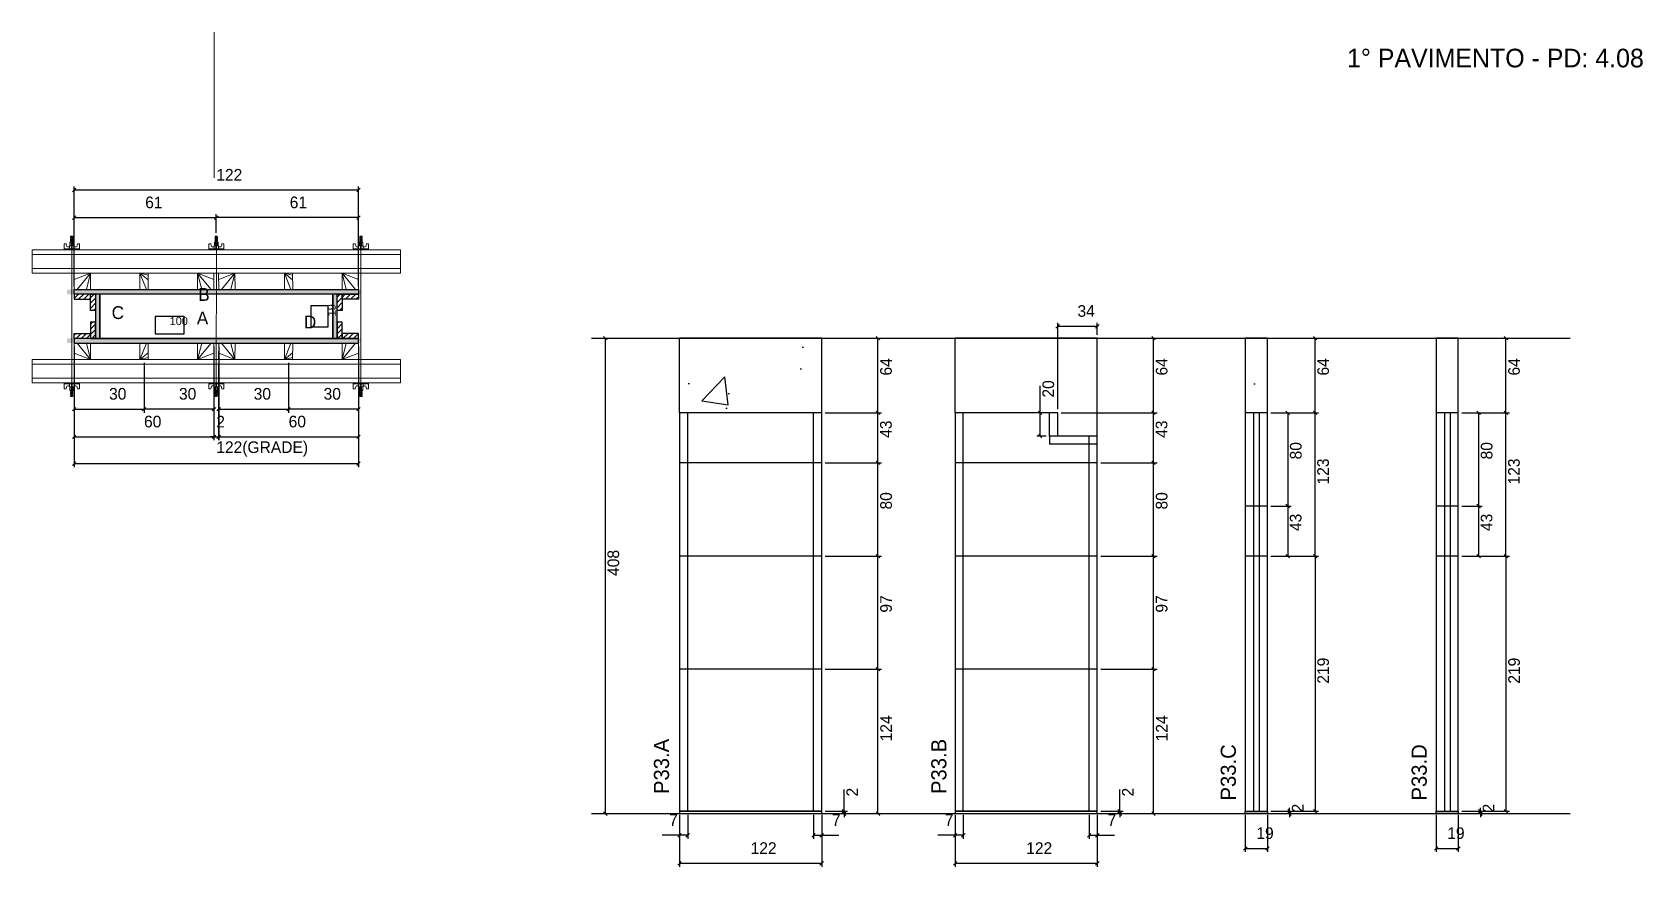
# Model space of a CAD drawing. Header units: metres. Extents: x 7834 to 9216, y 5169 to 5885.
import ezdxf

# ---------------------------------------------------------------- set-up
doc = ezdxf.new("R2010")
doc.units = ezdxf.units.M
for name, color, linetype in [('00 - FELIPE', 7, 'Continuous'), ('CHAPA', 7, 'Continuous'), ('COTA', 7, 'Continuous'), ('Hachura', 7, 'Continuous'), ('Madeira', 7, 'Continuous'), ('NOMENCLATURA', 7, 'Continuous'), ('Nível', 7, 'Continuous'), ('Painéis', 7, 'Continuous'), ('Perfil Metálico', 7, 'Continuous'), ('SARR_2.2x7', 7, 'Continuous'), ('SARRAFO', 7, 'Continuous'), ('Texto Seção', 7, 'Continuous'), ('TEXTO_GERAL', 7, 'Continuous')]:
    doc.layers.add(name, color=color, linetype=linetype)

msp = doc.modelspace()

# ---------------------------------------------------------------- hatches: boundary and pattern name
at = {"layer": 'COTA'}
h = msp.add_hatch(dxfattribs=at)
h.set_pattern_fill('AR-CONC')
h.paths.add_polyline_path([(8389.6, 5558.4), (8511.6, 5558.4), (8511.6, 5622.4), (8389.6, 5622.4), (8389.6, 5558.4)])
h = msp.add_hatch(dxfattribs=at)
h.set_pattern_fill('AR-CONC')
h.paths.add_polyline_path([(8894.1, 5558.4), (8894.1, 5622.4), (8875.1, 5622.4), (8875.1, 5558.4), (8894.1, 5558.4)])
h = msp.add_hatch(dxfattribs=at)
h.set_pattern_fill('AR-CONC')
h.paths.add_polyline_path([(9057.9, 5558.4), (9057.9, 5622.4), (9038.9, 5622.4), (9038.9, 5558.4), (9057.9, 5558.4)])
at = {"layer": 'Hachura'}
h = msp.add_hatch(color=7, dxfattribs=at)
h.dxf.hatch_style = 1
h.paths.add_polyline_path([(7864.1, 5660.2), (7864.1, 5664.2), (8116.1, 5664.2), (8116.1, 5660.2), (7864.1, 5660.2), (7864.1, 5660.2)])
h = msp.add_hatch(dxfattribs=at)
h.set_pattern_fill('ANSI31')
h.paths.add_polyline_path([(7884.1, 5660.2), (7884.1, 5655.8), (7870.1, 5655.8), (7870.1, 5660.2), (7884.1, 5660.2)])
h = msp.add_hatch(dxfattribs=at)
h.set_pattern_fill('ANSI31')
h.paths.add_polyline_path([(7888.5, 5660.2), (7884.1, 5660.2), (7884.1, 5646.2), (7888.5, 5646.2), (7888.5, 5660.2)])
h = msp.add_hatch(color=7, dxfattribs=at)
h.dxf.hatch_style = 1
h.paths.add_polyline_path([(7892.1, 5660.2), (7888.5, 5660.2), (7888.5, 5622.2), (7892.1, 5622.2), (7892.1, 5660.2)])
h = msp.add_hatch(color=7, dxfattribs=at)
h.dxf.hatch_style = 1
h.paths.add_polyline_path([(7892.1, 5660.2), (7888.5, 5660.2), (7888.5, 5622.2), (7892.1, 5622.2), (7892.1, 5660.2)])
h = msp.add_hatch(color=7, dxfattribs=at)
h.dxf.hatch_style = 1
h.paths.add_polyline_path([(8095.7, 5660.2), (8092.1, 5660.2), (8092.1, 5622.2), (8095.7, 5622.2), (8095.7, 5660.2)])
h = msp.add_hatch(color=7, dxfattribs=at)
h.dxf.hatch_style = 1
h.paths.add_polyline_path([(8095.7, 5660.2), (8092.1, 5660.2), (8092.1, 5622.2), (8095.7, 5622.2), (8095.7, 5660.2)])
h = msp.add_hatch(dxfattribs=at)
h.set_pattern_fill('ANSI31')
h.paths.add_polyline_path([(8100.1, 5660.2), (8095.7, 5660.2), (8095.7, 5646.2), (8100.1, 5646.2), (8100.1, 5660.2)])
h = msp.add_hatch(dxfattribs=at)
h.set_pattern_fill('ANSI31')
h.paths.add_polyline_path([(8100.1, 5660.2), (8100.1, 5655.8), (8114.1, 5655.8), (8114.1, 5660.2), (8100.1, 5660.2)])
h = msp.add_hatch(dxfattribs=at)
h.set_pattern_fill('ANSI31')
h.paths.add_polyline_path([(7884.1, 5622.2), (7884.1, 5626.6), (7870.1, 5626.6), (7870.1, 5622.2), (7884.1, 5622.2)])
h = msp.add_hatch(dxfattribs=at)
h.set_pattern_fill('ANSI31')
h.paths.add_polyline_path([(7888.5, 5622.2), (7884.1, 5622.2), (7884.1, 5636.2), (7888.5, 5636.2), (7888.5, 5622.2)])
h = msp.add_hatch(dxfattribs=at)
h.set_pattern_fill('ANSI31')
h.paths.add_polyline_path([(8100.1, 5622.2), (8095.7, 5622.2), (8095.7, 5636.2), (8100.1, 5636.2), (8100.1, 5622.2)])
h = msp.add_hatch(dxfattribs=at)
h.set_pattern_fill('ANSI31')
h.paths.add_polyline_path([(8100.1, 5622.2), (8100.1, 5626.6), (8114.1, 5626.6), (8114.1, 5622.2), (8100.1, 5622.2)])
h = msp.add_hatch(color=7, dxfattribs=at)
h.dxf.hatch_style = 1
h.paths.add_polyline_path([(7864.1, 5622.2), (7864.1, 5618.2), (8116.1, 5618.2), (8116.1, 5622.2), (7864.1, 5622.2), (7864.1, 5622.2)])

# ---------------------------------------------------------------- linework, layer by layer
at = {"layer": '00 - FELIPE', "color": 4, "lineweight": 25}
for p, q in [((8699.1, 5558.4), (8699.1, 5581.6)), ((8704.1, 5558.4), (8696.1, 5558.4)), ((8699.1, 5538.4), (8699.1, 5558.4)), ((8704.1, 5538.4), (8696.1, 5538.4))]:
    msp.add_line(p, q, dxfattribs=at)
at = {"layer": '00 - FELIPE', "color": 0, "lineweight": 25}
for p, q in [((8700.6, 5556.9), (8697.6, 5559.9)), ((8697.6, 5539.9), (8700.6, 5536.9))]:
    msp.add_line(p, q, dxfattribs=at)
at = {"layer": 'CHAPA', "color": 1, "lineweight": 25}
for points in [[(7870.1, 5660.2), (7870.1, 5664.2), (8114.1, 5664.2), (8114.1, 5660.2)], [(7870.1, 5660.2), (7870.1, 5664.2), (8114.1, 5664.2), (8114.1, 5660.2)], [(7892.1, 5660.2), (7888.5, 5660.2), (7888.5, 5622.2), (7892.1, 5622.2)], [(7892.1, 5660.2), (7888.5, 5660.2), (7888.5, 5622.2), (7892.1, 5622.2)], [(8095.7, 5660.2), (8092.1, 5660.2), (8092.1, 5622.2), (8095.7, 5622.2)], [(8095.7, 5660.2), (8092.1, 5660.2), (8092.1, 5622.2), (8095.7, 5622.2)], [(7870.1, 5622.2), (7870.1, 5618.2), (8114.1, 5618.2), (8114.1, 5622.2)], [(7870.1, 5622.2), (7870.1, 5618.2), (8114.1, 5618.2), (8114.1, 5622.2)]]:
    msp.add_lwpolyline(points, close=True, dxfattribs=at)
at = {"layer": 'COTA', "color": 0, "lineweight": 25}
for p, q in [((7871.6, 5751.1), (7868.6, 5748.1)), ((8112.6, 5748.1), (8115.6, 5751.1)), ((7871.6, 5727.4), (7868.6, 5724.4)), ((7993.6, 5727.4), (7990.6, 5724.4)), ((7990.6, 5724.4), (7993.6, 5727.4)), ((8112.6, 5724.4), (8115.6, 5727.4)), ((8715.6, 5634.1), (8712.6, 5631.1)), ((8746.6, 5631.1), (8749.6, 5634.1)), ((8327.5, 5620.9), (8324.5, 5623.9)), ((8561.4, 5620.9), (8558.4, 5623.9)), ((8797.9, 5620.9), (8794.9, 5623.9)), ((8936.5, 5620.9), (8933.5, 5623.9)), ((9100.3, 5620.9), (9097.3, 5623.9)), ((7871.6, 5563), (7868.6, 5560)), ((7928.6, 5560), (7931.6, 5563)), ((7931.6, 5563), (7928.6, 5560)), ((7988.6, 5560), (7991.6, 5563)), ((7995.7, 5563), (7992.7, 5560)), ((8052.6, 5560), (8055.6, 5563)), ((8055.6, 5563), (8052.6, 5560)), ((8112.7, 5560), (8115.7, 5563)), ((8561.4, 5556.9), (8558.4, 5559.9)), ((8558.4, 5559.9), (8561.4, 5556.9)), ((8797.9, 5556.9), (8794.9, 5559.9)), ((8794.9, 5559.9), (8797.9, 5556.9)), ((8913, 5556.9), (8910, 5559.9)), ((8936.5, 5556.9), (8933.5, 5559.9)), ((8933.5, 5559.9), (8936.5, 5556.9)), ((9076.8, 5556.9), (9073.8, 5559.9)), ((9100.3, 5556.9), (9097.3, 5559.9)), ((9097.3, 5559.9), (9100.3, 5556.9)), ((7871.6, 5539.3), (7868.6, 5536.3)), ((7988.6, 5536.3), (7991.6, 5539.3)), ((7988.6, 5536.3), (7991.6, 5539.3)), ((7995.6, 5539.3), (7992.6, 5536.3)), ((7995.7, 5539.3), (7992.7, 5536.3)), ((8112.7, 5536.3), (8115.7, 5539.3)), ((7871.6, 5516.2), (7868.6, 5513.2)), ((8112.6, 5513.2), (8115.6, 5516.2)), ((8561.4, 5513.9), (8558.4, 5516.9)), ((8558.4, 5516.9), (8561.4, 5513.9)), ((8797.9, 5513.9), (8794.9, 5516.9)), ((8794.9, 5516.9), (8797.9, 5513.9)), ((8910, 5479.9), (8913, 5476.9)), ((8913, 5476.9), (8910, 5479.9)), ((9073.8, 5479.9), (9076.8, 5476.9)), ((9076.8, 5476.9), (9073.8, 5479.9)), ((8558.4, 5436.9), (8561.4, 5433.9)), ((8561.4, 5433.9), (8558.4, 5436.9)), ((8794.9, 5436.9), (8797.9, 5433.9)), ((8797.9, 5433.9), (8794.9, 5436.9)), ((8910, 5436.9), (8913, 5433.9)), ((8936.5, 5433.9), (8933.5, 5436.9)), ((8933.5, 5436.9), (8936.5, 5433.9)), ((9073.8, 5436.9), (9076.8, 5433.9)), ((9100.3, 5433.9), (9097.3, 5436.9)), ((9097.3, 5436.9), (9100.3, 5433.9)), ((8561.4, 5336.9), (8558.4, 5339.9)), ((8558.4, 5339.9), (8561.4, 5336.9)), ((8797.9, 5336.9), (8794.9, 5339.9)), ((8794.9, 5339.9), (8797.9, 5336.9)), ((8324.5, 5215.9), (8327.5, 5212.9)), ((8529.3, 5217.9), (8532.3, 5214.9)), ((8532.3, 5212.9), (8529.3, 5215.9)), ((8558.4, 5215.9), (8561.4, 5212.9)), ((8765.8, 5217.9), (8768.8, 5214.9)), ((8768.8, 5212.9), (8765.8, 5215.9)), ((8794.9, 5215.9), (8797.9, 5212.9)), ((8911.6, 5217.9), (8914.6, 5214.9)), ((8914.6, 5212.9), (8911.6, 5215.9)), ((8933.5, 5217.9), (8936.5, 5214.9)), ((9075.3, 5217.9), (9078.3, 5214.9)), ((9078.3, 5212.9), (9075.3, 5215.9)), ((9097.3, 5217.9), (9100.3, 5214.9)), ((8391.1, 5197.3), (8388.1, 5194.3)), ((8395.1, 5194.3), (8398.1, 5197.3)), ((8506.1, 5197.3), (8503.1, 5194.3)), ((8510.1, 5194.3), (8513.1, 5197.3)), ((8627.6, 5197.3), (8624.6, 5194.3)), ((8631.6, 5194.3), (8634.6, 5197.3)), ((8742.6, 5197.3), (8739.6, 5194.3)), ((8746.6, 5194.3), (8749.6, 5197.3)), ((8876.6, 5186), (8873.6, 5183)), ((8892.6, 5183), (8895.6, 5186)), ((9040.4, 5186), (9037.4, 5183)), ((9056.4, 5183), (9059.4, 5186)), ((8391.1, 5173.2), (8388.1, 5170.2)), ((8510.1, 5170.2), (8513.1, 5173.2)), ((8627.6, 5173.2), (8624.6, 5170.2)), ((8746.6, 5170.2), (8749.6, 5173.2))]:
    msp.add_line(p, q, dxfattribs=at)
at = {"layer": 'COTA', "color": 241, "lineweight": 25}
for p, q in [((7870.1, 5667.2), (7870.1, 5752.6)), ((8114.1, 5749.6), (7870.1, 5749.6)), ((8114.1, 5667.2), (8114.1, 5752.6)), ((7870.1, 5701.2), (7870.1, 5728.9)), ((7870.1, 5725.9), (7992.1, 5725.9)), ((7992.1, 5713), (7992.1, 5728.9)), ((7992.1, 5713), (7992.1, 5728.9)), ((8114.1, 5725.9), (7992.1, 5725.9)), ((8114.1, 5701.2), (8114.1, 5728.9)), ((7870.1, 5615.2), (7870.1, 5534.8)), ((7990.1, 5615.2), (7990.1, 5534.8)), ((7994.2, 5615.2), (7994.2, 5534.8)), ((8114.2, 5615.2), (8114.2, 5534.8)), ((8511.6, 5622.4), (8389.6, 5622.4)), ((8389.6, 5558.4), (8389.6, 5622.4)), ((8511.6, 5558.4), (8511.6, 5622.4)), ((8748.1, 5622.4), (8626.1, 5622.4)), ((8626.1, 5558.4), (8626.1, 5622.4)), ((8748.1, 5538.4), (8748.1, 5622.4)), ((7870.1, 5601.2), (7870.1, 5511.7)), ((7930.1, 5601.2), (7930.1, 5558.5)), ((7930.1, 5601.2), (7930.1, 5558.5)), ((7990.1, 5601.2), (7990.1, 5534.8)), ((7994.1, 5601.2), (7994.1, 5534.8)), ((8054.1, 5601.2), (8054.1, 5558.5)), ((8054.1, 5601.2), (8054.1, 5558.5)), ((8114.1, 5601.2), (8114.1, 5511.7)), ((7870.1, 5581.2), (7870.1, 5558.5)), ((7990.1, 5572.2), (7990.1, 5558.5)), ((7994.2, 5581.2), (7994.2, 5558.5)), ((8114.2, 5572.2), (8114.2, 5558.5)), ((7870.1, 5561.5), (7930.1, 5561.5)), ((7990.1, 5561.5), (7930.1, 5561.5)), ((7994.2, 5561.5), (8054.1, 5561.5)), ((8114.2, 5561.5), (8054.1, 5561.5)), ((7870.1, 5537.8), (7990.1, 5537.8)), ((7990.1, 5537.8), (7987.1, 5537.8)), ((7990.1, 5537.8), (7994.1, 5537.8)), ((7994.1, 5537.8), (7997.1, 5537.8)), ((7994.2, 5537.8), (8114.2, 5537.8)), ((8114.1, 5514.7), (7870.1, 5514.7))]:
    msp.add_line(p, q, dxfattribs=at)
at = {"layer": 'COTA', "color": 180, "lineweight": 25}
for p, q in [((7964.6, 5641.2), (7939.6, 5641.2)), ((7939.6, 5641.2), (7939.6, 5626.2)), ((7964.6, 5626.2), (7964.6, 5641.2)), ((8088.1, 5650.2), (8073.1, 5650.2)), ((8073.1, 5650.2), (8073.1, 5632.2)), ((8088.1, 5632.2), (8088.1, 5650.2)), ((7939.6, 5626.2), (7964.6, 5626.2)), ((8073.1, 5632.2), (8088.1, 5632.2))]:
    msp.add_line(p, q, dxfattribs=at)
at = {"layer": 'COTA', "color": 4, "lineweight": 25}
for p, q in [((8714.1, 5561.4), (8714.1, 5635.6)), ((8748.1, 5632.6), (8714.1, 5632.6)), ((8748.1, 5625.4), (8748.1, 5635.6)), ((8317.1, 5622.4), (8329, 5622.4)), ((8326, 5214.4), (8326, 5622.4)), ((8514.6, 5622.4), (8562.9, 5622.4)), ((8559.9, 5558.4), (8559.9, 5622.4)), ((8751.1, 5622.4), (8799.4, 5622.4)), ((8796.4, 5558.4), (8796.4, 5622.4)), ((8897.1, 5622.4), (8938, 5622.4)), ((8935, 5558.4), (8935, 5622.4)), ((9060.9, 5622.4), (9101.8, 5622.4)), ((9098.8, 5558.4), (9098.8, 5622.4)), ((8514.6, 5558.4), (8562.9, 5558.4)), ((8514.6, 5558.4), (8562.9, 5558.4)), ((8559.9, 5515.4), (8559.9, 5558.4)), ((8717.1, 5558.4), (8799.4, 5558.4)), ((8717.1, 5558.4), (8799.4, 5558.4)), ((8796.4, 5515.4), (8796.4, 5558.4)), ((8897.1, 5558.4), (8914.5, 5558.4)), ((8897.1, 5558.4), (8938, 5558.4)), ((8897.1, 5558.4), (8938, 5558.4)), ((8911.5, 5558.4), (8911.5, 5478.4)), ((8935, 5435.4), (8935, 5558.4)), ((9060.9, 5558.4), (9078.3, 5558.4)), ((9060.9, 5558.4), (9101.8, 5558.4)), ((9060.9, 5558.4), (9101.8, 5558.4)), ((9075.3, 5558.4), (9075.3, 5478.4)), ((9098.8, 5435.4), (9098.8, 5558.4)), ((8514.6, 5515.4), (8562.9, 5515.4)), ((8514.6, 5515.4), (8562.9, 5515.4)), ((8559.9, 5435.4), (8559.9, 5515.4)), ((8751.1, 5515.4), (8799.4, 5515.4)), ((8751.1, 5515.4), (8799.4, 5515.4)), ((8796.4, 5435.4), (8796.4, 5515.4)), ((8897.1, 5478.4), (8914.5, 5478.4)), ((8897.1, 5478.4), (8914.5, 5478.4)), ((8911.5, 5478.4), (8911.5, 5435.4)), ((9060.9, 5478.4), (9078.3, 5478.4)), ((9060.9, 5478.4), (9078.3, 5478.4)), ((9075.3, 5478.4), (9075.3, 5435.4)), ((8514.6, 5435.4), (8562.9, 5435.4)), ((8552.4, 5435.4), (8562.9, 5435.4)), ((8559.9, 5338.4), (8559.9, 5435.4)), ((8751.1, 5435.4), (8799.4, 5435.4)), ((8788.9, 5435.4), (8799.4, 5435.4)), ((8796.4, 5338.4), (8796.4, 5435.4)), ((8897.1, 5435.4), (8914.5, 5435.4)), ((8897.1, 5435.4), (8938, 5435.4)), ((8897.1, 5435.4), (8938, 5435.4)), ((8935, 5435.4), (8935, 5216.4)), ((9060.9, 5435.4), (9078.3, 5435.4)), ((9060.9, 5435.4), (9101.8, 5435.4)), ((9060.9, 5435.4), (9101.8, 5435.4)), ((9098.8, 5435.4), (9098.8, 5216.4)), ((8514.6, 5338.4), (8562.9, 5338.4)), ((8514.6, 5338.4), (8562.9, 5338.4)), ((8559.9, 5214.4), (8559.9, 5338.4)), ((8751.1, 5338.4), (8799.4, 5338.4)), ((8751.1, 5338.4), (8799.4, 5338.4)), ((8796.4, 5214.4), (8796.4, 5338.4)), ((8530.8, 5216.4), (8530.8, 5235.2)), ((8767.3, 5216.4), (8767.3, 5235.2)), ((8317.1, 5214.4), (8329, 5214.4)), ((8389.6, 5213.4), (8389.6, 5168.7)), ((8389.6, 5211.4), (8389.6, 5192.8)), ((8396.6, 5213.4), (8396.6, 5192.8)), ((8504.6, 5213.4), (8504.6, 5192.8)), ((8511.6, 5213.4), (8511.6, 5168.7)), ((8511.6, 5211.4), (8511.6, 5192.8)), ((8514.6, 5216.4), (8533.8, 5216.4)), ((8514.6, 5214.4), (8533.8, 5214.4)), ((8514.6, 5214.4), (8562.9, 5214.4)), ((8530.8, 5214.4), (8530.8, 5216.4)), ((8530.8, 5214.4), (8530.8, 5211.4)), ((8626.1, 5213.4), (8626.1, 5168.7)), ((8626.1, 5211.4), (8626.1, 5192.8)), ((8633.1, 5213.4), (8633.1, 5192.8)), ((8741.1, 5213.4), (8741.1, 5192.8)), ((8748.1, 5213.4), (8748.1, 5168.7)), ((8748.1, 5211.4), (8748.1, 5192.8)), ((8751.1, 5216.4), (8770.3, 5216.4)), ((8751.1, 5214.4), (8770.3, 5214.4)), ((8751.1, 5214.4), (8799.4, 5214.4)), ((8767.3, 5214.4), (8767.3, 5216.4)), ((8767.3, 5214.4), (8767.3, 5211.4)), ((8875.1, 5213.4), (8875.1, 5181.5)), ((8894.1, 5213.4), (8894.1, 5181.5)), ((8897.1, 5216.4), (8916.1, 5216.4)), ((8897.1, 5216.4), (8938, 5216.4)), ((8897.1, 5214.4), (8916.1, 5214.4)), ((8913.1, 5216.4), (8913.1, 5219.4)), ((8913.1, 5214.4), (8913.1, 5216.4)), ((8913.1, 5214.4), (8913.1, 5211.4)), ((9038.9, 5213.4), (9038.9, 5181.5)), ((9057.9, 5213.4), (9057.9, 5181.5)), ((9060.9, 5216.4), (9079.8, 5216.4)), ((9060.9, 5216.4), (9101.8, 5216.4)), ((9060.9, 5214.4), (9079.8, 5214.4)), ((9076.8, 5216.4), (9076.8, 5219.4)), ((9076.8, 5214.4), (9076.8, 5216.4)), ((9076.8, 5214.4), (9076.8, 5211.4)), ((8389.6, 5195.8), (8374.8, 5195.8)), ((8396.6, 5195.8), (8389.6, 5195.8)), ((8504.6, 5195.8), (8511.6, 5195.8)), ((8511.6, 5195.8), (8526.3, 5195.8)), ((8626.1, 5195.8), (8611.4, 5195.8)), ((8633.1, 5195.8), (8626.1, 5195.8)), ((8741.1, 5195.8), (8748.1, 5195.8)), ((8748.1, 5195.8), (8762.8, 5195.8)), ((8875.1, 5184.5), (8894.1, 5184.5)), ((9038.9, 5184.5), (9057.9, 5184.5)), ((8511.6, 5171.7), (8389.6, 5171.7)), ((8748.1, 5171.7), (8626.1, 5171.7))]:
    msp.add_line(p, q, dxfattribs=at)
at = {"layer": 'COTA', "color": 241, "lineweight": 25}
for points in [[(8894.1, 5558.4), (8894.1, 5622.4), (8875.1, 5622.4), (8875.1, 5558.4)], [(9057.9, 5558.4), (9057.9, 5622.4), (9038.9, 5622.4), (9038.9, 5558.4)]]:
    msp.add_lwpolyline(points, dxfattribs=at)
at = {"layer": 'Hachura', "color": 0, "lineweight": 9}
for p, q in [((7867, 5709.3), (7869.2, 5708.2)), ((7869.2, 5707.9), (7867, 5709)), ((7867, 5708.1), (7869.2, 5707)), ((7869.2, 5706.8), (7867, 5707.9)), ((7867.1, 5709.7), (7867.4, 5710)), ((7867.1, 5709.3), (7867.1, 5709.7)), ((7869, 5709.7), (7867.1, 5709.7)), ((7867.1, 5709.3), (7869.1, 5708.4)), ((7867.1, 5709.3), (7869.1, 5708.4)), ((7867.1, 5708.2), (7867.1, 5708.8)), ((7869.1, 5707.9), (7867.1, 5708.8)), ((7867.1, 5708.2), (7869.1, 5707.2)), ((7867.4, 5710), (7868.7, 5710)), ((7869.1, 5709), (7867.8, 5709.7)), ((7869.2, 5709.1), (7868, 5709.7)), ((7868.5, 5709.7), (7869.2, 5709.3)), ((7869, 5709.7), (7868.7, 5710)), ((7868.8, 5709.7), (7869.1, 5709.5)), ((7869.1, 5709), (7869.1, 5708.4)), ((7869.1, 5707.2), (7869.1, 5707.9)), ((7991, 5709.2), (7993.2, 5708.2)), ((7993.2, 5707.9), (7991, 5709)), ((7991, 5708.1), (7993.2, 5707)), ((7993.2, 5706.8), (7991, 5707.8)), ((7991.1, 5709.6), (7991.4, 5710)), ((7991.1, 5709.3), (7991.1, 5709.6)), ((7993.1, 5709.6), (7991.1, 5709.6)), ((7991.1, 5709.3), (7993.1, 5708.4)), ((7991.1, 5709.3), (7993.1, 5708.4)), ((7991.1, 5708.2), (7991.1, 5708.8)), ((7993.1, 5707.8), (7991.1, 5708.8)), ((7991.1, 5708.2), (7993.1, 5707.2)), ((7991.4, 5710), (7992.7, 5710)), ((7993.1, 5709), (7991.8, 5709.6)), ((7993.2, 5709.1), (7992, 5709.6)), ((7992.5, 5709.6), (7993.2, 5709.3)), ((7993.1, 5709.6), (7992.7, 5710)), ((7992.8, 5709.6), (7993.1, 5709.5)), ((7993.1, 5709), (7993.1, 5708.4)), ((7993.1, 5707.2), (7993.1, 5707.8)), ((8115.8, 5709.7), (8115.1, 5709.3)), ((8115.1, 5709.1), (8116.3, 5709.7)), ((8117.3, 5709.3), (8115.1, 5708.2)), ((8115.1, 5707.9), (8117.3, 5709)), ((8117.3, 5708.1), (8115.1, 5707)), ((8115.1, 5706.8), (8117.3, 5707.9)), ((8115.5, 5709.7), (8115.2, 5709.5)), ((8115.2, 5709), (8116.5, 5709.7)), ((8117.2, 5709.3), (8115.2, 5708.4)), ((8117.2, 5709.3), (8115.2, 5708.4)), ((8115.2, 5709), (8115.2, 5708.4)), ((8115.2, 5707.9), (8117.2, 5708.8)), ((8117.2, 5708.2), (8115.2, 5707.2)), ((8115.2, 5707.2), (8115.2, 5707.9)), ((8115.3, 5709.7), (8115.6, 5710)), ((8115.3, 5709.7), (8117.2, 5709.7)), ((8116.9, 5710), (8115.6, 5710)), ((8117.2, 5709.7), (8116.9, 5710)), ((8117.2, 5709.3), (8117.2, 5709.7)), ((8117.2, 5708.2), (8117.2, 5708.8)), ((7861.7, 5698.2), (7861.7, 5703.3)), ((7861.7, 5703.3), (7863.4, 5703.3)), ((7861.7, 5699.1), (7874.6, 5699.1)), ((7861.7, 5699.1), (7866.9, 5699.1)), ((7874.6, 5698.2), (7861.7, 5698.2)), ((7861.8, 5699.1), (7861.8, 5698.2)), ((7862.1, 5699.1), (7862.1, 5698.2)), ((7862.4, 5699.1), (7862.4, 5698.2)), ((7862.9, 5699.1), (7862.9, 5698.2)), ((7863.4, 5703.3), (7864, 5701.1)), ((7863.7, 5699.1), (7863.7, 5698.2)), ((7864.3, 5700.9), (7866.2, 5700.9)), ((7865.1, 5699.1), (7865.1, 5698.2)), ((7873.6, 5698.2), (7865.8, 5698.2)), ((7866.2, 5701.7), (7870.1, 5701.7)), ((7866.2, 5699.1), (7866.2, 5701.7)), ((7868.1, 5699.1), (7866.2, 5699.1)), ((7869.8, 5704.9), (7866.5, 5704.9)), ((7866.5, 5704.9), (7866.5, 5701.7)), ((7869.8, 5704.8), (7866.5, 5704.8)), ((7866.9, 5699.1), (7867.5, 5699.1)), ((7867, 5706.9), (7869.2, 5705.9)), ((7869.2, 5705.6), (7867, 5706.7)), ((7868.3, 5704.9), (7867, 5705.5)), ((7867.1, 5707), (7867.1, 5707.7)), ((7869.1, 5706.7), (7867.1, 5707.7)), ((7867.1, 5707.5), (7867.1, 5707.7)), ((7867.1, 5707), (7869.1, 5706.1)), ((7867.1, 5705.9), (7867.1, 5706.5)), ((7869.1, 5705.5), (7867.1, 5706.5)), ((7867.1, 5705.9), (7869.1, 5704.9)), ((7868, 5704.9), (7867.1, 5705.3)), ((7867.1, 5704.9), (7867.1, 5705.3)), ((7867.2, 5698.8), (7867.2, 5699)), ((7867.2, 5698.3), (7867.2, 5698.8)), ((7867.5, 5704.9), (7867.5, 5701.7)), ((7867.8, 5699.1), (7867.8, 5701.1)), ((7868.1, 5699.1), (7868.1, 5698.2)), ((7868.4, 5701.1), (7868.4, 5699.1)), ((7869.1, 5706.5), (7869.1, 5706.7)), ((7869.1, 5706.5), (7869.1, 5706.1)), ((7869.1, 5705.5), (7869.1, 5704.9)), ((7869.1, 5704.9), (7869.1, 5701.7)), ((7869.1, 5699), (7869.1, 5698.5)), ((7869.8, 5701.7), (7869.8, 5704.9)), ((7870.1, 5701.7), (7869.8, 5701.7)), ((7870.1, 5701.7), (7869.8, 5701.7)), ((7870.1, 5701.7), (7870.1, 5699.1)), ((7872, 5700.9), (7870.1, 5700.9)), ((7871.2, 5699.1), (7871.2, 5698.2)), ((7872.9, 5703.3), (7872.3, 5701.1)), ((7872.6, 5699.1), (7872.6, 5698.2)), ((7874.6, 5703.3), (7872.9, 5703.3)), ((7873.4, 5699.1), (7873.4, 5698.2)), ((7873.9, 5699.1), (7873.9, 5698.2)), ((7874.2, 5699.1), (7874.2, 5698.2)), ((7874.5, 5699.1), (7874.5, 5698.2)), ((7874.6, 5699.1), (7874.6, 5703.3)), ((7874.6, 5699.1), (7874.6, 5698.2)), ((7985.7, 5698.2), (7985.7, 5703.3)), ((7985.7, 5703.3), (7987.4, 5703.3)), ((7985.7, 5699.1), (7998.6, 5699.1)), ((7985.7, 5699.1), (7990.9, 5699.1)), ((7998.6, 5698.2), (7985.7, 5698.2)), ((7985.8, 5699.1), (7985.8, 5698.2)), ((7986.1, 5699.1), (7986.1, 5698.2)), ((7986.4, 5699.1), (7986.4, 5698.2)), ((7986.9, 5699.1), (7986.9, 5698.2)), ((7987.4, 5703.3), (7988, 5701.1)), ((7987.7, 5699.1), (7987.7, 5698.2)), ((7988.3, 5700.9), (7990.2, 5700.9)), ((7989.1, 5699.1), (7989.1, 5698.2)), ((7997.7, 5698.2), (7989.8, 5698.2)), ((7990.2, 5701.7), (7994.1, 5701.7)), ((7990.2, 5699.1), (7990.2, 5701.7)), ((7992.2, 5699.1), (7990.2, 5699.1)), ((7993.8, 5704.9), (7990.5, 5704.9)), ((7990.5, 5704.9), (7990.5, 5701.7)), ((7993.8, 5704.8), (7990.5, 5704.8)), ((7990.9, 5699.1), (7991.5, 5699.1)), ((7991, 5706.9), (7993.2, 5705.8)), ((7993.2, 5705.6), (7991, 5706.7)), ((7992.3, 5704.9), (7991, 5705.5)), ((7991.1, 5707), (7991.1, 5707.6)), ((7993.1, 5706.7), (7991.1, 5707.6)), ((7991.1, 5707.4), (7991.1, 5707.6)), ((7991.1, 5707), (7993.1, 5706)), ((7991.1, 5705.8), (7991.1, 5706.5)), ((7993.1, 5705.5), (7991.1, 5706.5)), ((7991.1, 5705.8), (7993.1, 5704.9)), ((7992, 5704.9), (7991.1, 5705.3)), ((7991.1, 5704.9), (7991.1, 5705.3)), ((7991.2, 5698.8), (7991.2, 5699)), ((7991.2, 5698.3), (7991.2, 5698.8)), ((7991.5, 5704.9), (7991.5, 5701.7)), ((7991.8, 5699.1), (7991.8, 5701.1)), ((7992.1, 5699.1), (7992.1, 5698.2)), ((7992.4, 5701.1), (7992.4, 5699.1)), ((7993.1, 5706.5), (7993.1, 5706.7)), ((7993.1, 5706.5), (7993.1, 5706)), ((7993.1, 5705.5), (7993.1, 5704.9)), ((7993.1, 5704.9), (7993.1, 5701.7)), ((7993.1, 5698.9), (7993.1, 5698.5)), ((7993.8, 5701.7), (7993.8, 5704.9)), ((7994.1, 5701.7), (7993.8, 5701.7)), ((7994.1, 5701.7), (7993.8, 5701.7)), ((7994.1, 5701.7), (7994.1, 5699.1)), ((7996, 5700.9), (7994.1, 5700.9)), ((7995.2, 5699.1), (7995.2, 5698.2)), ((7996.9, 5703.3), (7996.3, 5701.1)), ((7996.6, 5699.1), (7996.6, 5698.2)), ((7998.6, 5703.3), (7996.9, 5703.3)), ((7997.5, 5699.1), (7997.5, 5698.2)), ((7997.9, 5699.1), (7997.9, 5698.2)), ((7998.3, 5699.1), (7998.3, 5698.2)), ((7998.5, 5699.1), (7998.5, 5698.2)), ((7998.6, 5699.1), (7998.6, 5703.3)), ((7998.6, 5699.1), (7998.6, 5698.2)), ((8109.7, 5699.1), (8109.7, 5703.3)), ((8109.7, 5703.3), (8111.4, 5703.3)), ((8122.6, 5699.1), (8109.7, 5699.1)), ((8109.7, 5699.1), (8109.7, 5698.2)), ((8109.7, 5698.2), (8122.6, 5698.2)), ((8109.8, 5699.1), (8109.8, 5698.2)), ((8110.1, 5699.1), (8110.1, 5698.2)), ((8110.4, 5699.1), (8110.4, 5698.2)), ((8110.7, 5698.2), (8118.5, 5698.2)), ((8110.9, 5699.1), (8110.9, 5698.2)), ((8111.4, 5703.3), (8112, 5701.1)), ((8111.7, 5699.1), (8111.7, 5698.2)), ((8112.3, 5700.9), (8114.2, 5700.9)), ((8113.1, 5699.1), (8113.1, 5698.2)), ((8118.1, 5701.7), (8114.2, 5701.7)), ((8114.2, 5701.7), (8114.2, 5699.1)), ((8114.2, 5701.7), (8114.5, 5701.7)), ((8114.2, 5701.7), (8114.5, 5701.7)), ((8114.5, 5704.9), (8117.8, 5704.9)), ((8114.5, 5701.7), (8114.5, 5704.9)), ((8114.5, 5704.8), (8117.8, 5704.8)), ((8117.3, 5706.9), (8115.1, 5705.9)), ((8115.1, 5705.6), (8117.3, 5706.7)), ((8115.2, 5706.7), (8117.2, 5707.7)), ((8117.2, 5707), (8115.2, 5706.1)), ((8115.2, 5706.5), (8115.2, 5706.7)), ((8115.2, 5706.5), (8115.2, 5706.1)), ((8115.2, 5705.5), (8117.2, 5706.5)), ((8117.2, 5705.9), (8115.2, 5704.9)), ((8115.2, 5705.5), (8115.2, 5704.9)), ((8115.2, 5704.9), (8115.2, 5701.7)), ((8115.2, 5699), (8115.2, 5698.5)), ((8115.9, 5701.1), (8115.9, 5699.1)), ((8116, 5704.9), (8117.3, 5705.5)), ((8116.1, 5699.1), (8118.1, 5699.1)), ((8116.2, 5699.1), (8116.2, 5698.2)), ((8116.3, 5704.9), (8117.2, 5705.3)), ((8116.5, 5699.1), (8116.5, 5701.1)), ((8116.8, 5704.9), (8116.8, 5701.7)), ((8117.4, 5699.1), (8116.8, 5699.1)), ((8117.1, 5698.8), (8117.1, 5699)), ((8117.1, 5698.3), (8117.1, 5698.8)), ((8117.2, 5707), (8117.2, 5707.7)), ((8117.2, 5707.5), (8117.2, 5707.7)), ((8117.2, 5705.9), (8117.2, 5706.5)), ((8117.2, 5704.9), (8117.2, 5705.3)), ((8122.6, 5699.1), (8117.4, 5699.1)), ((8117.8, 5704.9), (8117.8, 5701.7)), ((8118.1, 5699.1), (8118.1, 5701.7)), ((8120, 5700.9), (8118.1, 5700.9)), ((8119.2, 5699.1), (8119.2, 5698.2)), ((8120.9, 5703.3), (8120.3, 5701.1)), ((8120.6, 5699.1), (8120.6, 5698.2)), ((8122.6, 5703.3), (8120.9, 5703.3)), ((8121.4, 5699.1), (8121.4, 5698.2)), ((8121.9, 5699.1), (8121.9, 5698.2)), ((8122.2, 5699.1), (8122.2, 5698.2)), ((8122.5, 5699.1), (8122.5, 5698.2)), ((8122.6, 5698.2), (8122.6, 5703.3)), ((7874.6, 5584.2), (7861.7, 5584.2)), ((7861.7, 5584.2), (7861.7, 5579.1)), ((7861.8, 5583.3), (7861.8, 5584.2)), ((7862.1, 5583.3), (7862.1, 5584.2)), ((7862.4, 5583.3), (7862.4, 5584.2)), ((7862.9, 5583.3), (7862.9, 5584.2)), ((7863.7, 5583.3), (7863.7, 5584.2)), ((7865.1, 5583.3), (7865.1, 5584.2)), ((7873.6, 5584.2), (7865.8, 5584.2)), ((7867.2, 5584), (7867.2, 5583.6)), ((7867.2, 5583.6), (7867.2, 5583.4)), ((7868.1, 5583.3), (7868.1, 5584.2)), ((7869.1, 5583.4), (7869.1, 5583.8)), ((7871.2, 5583.3), (7871.2, 5584.2)), ((7872.6, 5583.3), (7872.6, 5584.2)), ((7873.4, 5583.3), (7873.4, 5584.2)), ((7873.9, 5583.3), (7873.9, 5584.2)), ((7874.2, 5583.3), (7874.2, 5584.2)), ((7874.5, 5583.3), (7874.5, 5584.2)), ((7874.6, 5583.3), (7874.6, 5584.2)), ((7998.6, 5584.2), (7985.7, 5584.2)), ((7985.7, 5584.2), (7985.7, 5579)), ((7985.8, 5583.2), (7985.8, 5584.2)), ((7986.1, 5583.2), (7986.1, 5584.2)), ((7986.4, 5583.2), (7986.4, 5584.2)), ((7986.9, 5583.2), (7986.9, 5584.2)), ((7987.7, 5583.2), (7987.7, 5584.2)), ((7989.1, 5583.2), (7989.1, 5584.2)), ((7997.7, 5584.2), (7989.8, 5584.2)), ((7991.2, 5584), (7991.2, 5583.6)), ((7991.2, 5583.6), (7991.2, 5583.4)), ((7992.1, 5583.3), (7992.1, 5584.2)), ((7993.1, 5583.4), (7993.1, 5583.8)), ((7995.2, 5583.2), (7995.2, 5584.2)), ((7996.6, 5583.2), (7996.6, 5584.2)), ((7997.5, 5583.2), (7997.5, 5584.2)), ((7997.9, 5583.2), (7997.9, 5584.2)), ((7998.3, 5583.2), (7998.3, 5584.2)), ((7998.5, 5583.2), (7998.5, 5584.2)), ((7998.6, 5583.3), (7998.6, 5584.2)), ((8109.7, 5584.2), (8122.6, 5584.2)), ((8109.7, 5583.3), (8109.7, 5584.2)), ((8109.8, 5583.3), (8109.8, 5584.2)), ((8110.1, 5583.3), (8110.1, 5584.2)), ((8110.4, 5583.3), (8110.4, 5584.2)), ((8110.7, 5584.2), (8118.5, 5584.2)), ((8110.9, 5583.3), (8110.9, 5584.2)), ((8111.7, 5583.3), (8111.7, 5584.2)), ((8113.1, 5583.3), (8113.1, 5584.2)), ((8115.2, 5583.4), (8115.2, 5583.8)), ((8116.2, 5583.3), (8116.2, 5584.2)), ((8117.1, 5584), (8117.1, 5583.6)), ((8117.1, 5583.6), (8117.1, 5583.4)), ((8119.2, 5583.3), (8119.2, 5584.2)), ((8120.6, 5583.3), (8120.6, 5584.2)), ((8121.4, 5583.3), (8121.4, 5584.2)), ((8121.9, 5583.3), (8121.9, 5584.2)), ((8122.2, 5583.3), (8122.2, 5584.2)), ((8122.5, 5583.3), (8122.5, 5584.2)), ((8122.6, 5584.2), (8122.6, 5579.1)), ((7861.7, 5583.3), (7874.6, 5583.3)), ((7861.7, 5583.3), (7866.9, 5583.3)), ((7861.7, 5579), (7863.4, 5579)), ((7863.4, 5579), (7864, 5581.2)), ((7864.3, 5581.5), (7866.2, 5581.5)), ((7868.1, 5583.3), (7866.2, 5583.3)), ((7866.2, 5583.3), (7866.2, 5580.7)), ((7866.2, 5580.7), (7870.1, 5580.7)), ((7866.5, 5577.5), (7866.5, 5580.7)), ((7869.8, 5577.6), (7866.5, 5577.6)), ((7869.8, 5577.5), (7866.5, 5577.5)), ((7866.9, 5583.3), (7867.5, 5583.3)), ((7868.3, 5577.5), (7867, 5576.8)), ((7869.2, 5576.8), (7867, 5575.7)), ((7867, 5575.4), (7869.2, 5576.5)), ((7869.2, 5575.6), (7867, 5574.5)), ((7867, 5574.3), (7869.2, 5575.4)), ((7869.2, 5574.4), (7867, 5573.4)), ((7867, 5573.1), (7869.2, 5574.2)), ((7867.1, 5576.5), (7869.1, 5577.5)), ((7868, 5577.5), (7867.1, 5577)), ((7867.1, 5577.5), (7867.1, 5577)), ((7869.1, 5576.8), (7867.1, 5575.9)), ((7867.1, 5576.5), (7867.1, 5575.9)), ((7867.1, 5575.4), (7869.1, 5576.3)), ((7869.1, 5575.7), (7867.1, 5574.7)), ((7867.1, 5575.4), (7867.1, 5574.7)), ((7867.1, 5574.2), (7869.1, 5575.2)), ((7867.1, 5574.9), (7867.1, 5574.7)), ((7869.1, 5574.5), (7867.1, 5573.5)), ((7867.1, 5574.2), (7867.1, 5573.5)), ((7867.1, 5573), (7869.1, 5574)), ((7867.1, 5573), (7869.1, 5574)), ((7867.1, 5573), (7867.1, 5572.7)), ((7867.1, 5572.7), (7867.4, 5572.4)), ((7869, 5572.7), (7867.1, 5572.7)), ((7867.4, 5572.4), (7868.7, 5572.4)), ((7867.5, 5577.5), (7867.5, 5580.7)), ((7867.8, 5583.3), (7867.8, 5581.3)), ((7869.1, 5573.4), (7867.8, 5572.7)), ((7869.2, 5573.3), (7868, 5572.7)), ((7868.4, 5581.3), (7868.4, 5583.3)), ((7868.5, 5572.7), (7869.2, 5573)), ((7869, 5572.7), (7868.7, 5572.4)), ((7868.8, 5572.7), (7869.1, 5572.8)), ((7869.1, 5577.5), (7869.1, 5580.7)), ((7869.1, 5576.8), (7869.1, 5577.5)), ((7869.1, 5575.9), (7869.1, 5576.3)), ((7869.1, 5575.9), (7869.1, 5575.7)), ((7869.1, 5575.2), (7869.1, 5574.5)), ((7869.1, 5573.4), (7869.1, 5574)), ((7869.8, 5580.7), (7869.8, 5577.5)), ((7870.1, 5580.7), (7869.8, 5580.7)), ((7870.1, 5580.7), (7869.8, 5580.7)), ((7870.1, 5580.7), (7870.1, 5583.3)), ((7872, 5581.5), (7870.1, 5581.5)), ((7872.9, 5579), (7872.3, 5581.2)), ((7874.6, 5579), (7872.9, 5579)), ((7874.6, 5583.3), (7874.6, 5579)), ((7985.7, 5583.3), (7998.6, 5583.3)), ((7985.7, 5583.3), (7990.9, 5583.3)), ((7985.7, 5579), (7987.4, 5579)), ((7987.4, 5579), (7988, 5581.2)), ((7988.3, 5581.5), (7990.2, 5581.5)), ((7992.2, 5583.3), (7990.2, 5583.3)), ((7990.2, 5583.3), (7990.2, 5580.7)), ((7990.2, 5580.7), (7994.1, 5580.7)), ((7990.5, 5577.5), (7990.5, 5580.7)), ((7993.8, 5577.5), (7990.5, 5577.5)), ((7993.8, 5577.5), (7990.5, 5577.5)), ((7990.9, 5583.3), (7991.5, 5583.3)), ((7992.3, 5577.5), (7991, 5576.8)), ((7993.2, 5576.7), (7991, 5575.7)), ((7993.2, 5575.6), (7991, 5574.5)), ((7993.2, 5574.4), (7991, 5573.3)), ((7991.1, 5576.5), (7993.1, 5577.5)), ((7992, 5577.5), (7991.1, 5577)), ((7991.1, 5577.5), (7991.1, 5577)), ((7993.1, 5576.8), (7991.1, 5575.8)), ((7991.1, 5576.5), (7991.1, 5575.8)), ((7991, 5575.4), (7993.2, 5576.5)), ((7991.1, 5575.3), (7993.1, 5576.3)), ((7993.1, 5575.7), (7991.1, 5574.7)), ((7991.1, 5575.3), (7991.1, 5574.7)), ((7991, 5574.3), (7993.2, 5575.3)), ((7991.1, 5574.2), (7993.1, 5575.1)), ((7991.1, 5574.9), (7991.1, 5574.7)), ((7993.1, 5574.5), (7991.1, 5573.5)), ((7991.1, 5574.2), (7991.1, 5573.5)), ((7991, 5573.1), (7993.2, 5574.2)), ((7991.1, 5573), (7993.1, 5574)), ((7991.1, 5573), (7993.1, 5574)), ((7991.1, 5573), (7991.1, 5572.7)), ((7991.1, 5572.7), (7991.4, 5572.4)), ((7993.1, 5572.7), (7991.1, 5572.7)), ((7991.4, 5572.4), (7992.7, 5572.4)), ((7991.5, 5577.5), (7991.5, 5580.7)), ((7991.8, 5583.3), (7991.8, 5581.3)), ((7993.1, 5573.3), (7991.8, 5572.7)), ((7993.2, 5573.3), (7992, 5572.7)), ((7992.4, 5581.3), (7992.4, 5583.3)), ((7992.5, 5572.7), (7993.2, 5573)), ((7993.1, 5572.7), (7992.7, 5572.4)), ((7992.8, 5572.7), (7993.1, 5572.8)), ((7993.1, 5577.5), (7993.1, 5580.7)), ((7993.1, 5576.8), (7993.1, 5577.5)), ((7993.1, 5575.9), (7993.1, 5576.3)), ((7993.1, 5575.9), (7993.1, 5575.7)), ((7993.1, 5575.1), (7993.1, 5574.5)), ((7993.1, 5573.3), (7993.1, 5574)), ((7993.8, 5580.7), (7993.8, 5577.5)), ((7994.1, 5580.7), (7993.8, 5580.7)), ((7994.1, 5580.7), (7993.8, 5580.7)), ((7994.1, 5580.7), (7994.1, 5583.3)), ((7996, 5581.5), (7994.1, 5581.5)), ((7996.9, 5579), (7996.3, 5581.2)), ((7998.6, 5579), (7996.9, 5579)), ((7998.6, 5583.3), (7998.6, 5579)), ((8122.6, 5583.3), (8109.7, 5583.3)), ((8109.7, 5583.3), (8109.7, 5579)), ((8109.7, 5579), (8111.4, 5579)), ((8111.4, 5579), (8112, 5581.2)), ((8112.3, 5581.5), (8114.2, 5581.5)), ((8114.2, 5580.7), (8114.2, 5583.3)), ((8118.1, 5580.7), (8114.2, 5580.7)), ((8114.2, 5580.7), (8114.5, 5580.7)), ((8114.2, 5580.7), (8114.5, 5580.7)), ((8114.5, 5580.7), (8114.5, 5577.5)), ((8114.5, 5577.6), (8117.8, 5577.6)), ((8114.5, 5577.5), (8117.8, 5577.5)), ((8115.1, 5576.8), (8117.3, 5575.7)), ((8117.3, 5575.4), (8115.1, 5576.5)), ((8115.1, 5575.6), (8117.3, 5574.5)), ((8117.3, 5574.3), (8115.1, 5575.4)), ((8115.1, 5574.4), (8117.3, 5573.4)), ((8117.3, 5573.1), (8115.1, 5574.2)), ((8115.1, 5573.3), (8116.3, 5572.7)), ((8115.8, 5572.7), (8115.1, 5573)), ((8115.2, 5577.5), (8115.2, 5580.7)), ((8115.2, 5576.8), (8115.2, 5577.5)), ((8117.2, 5576.5), (8115.2, 5577.5)), ((8115.2, 5576.8), (8117.2, 5575.9)), ((8115.2, 5575.9), (8115.2, 5576.3)), ((8117.2, 5575.4), (8115.2, 5576.3)), ((8115.2, 5575.9), (8115.2, 5575.7)), ((8115.2, 5575.7), (8117.2, 5574.7)), ((8115.2, 5575.2), (8115.2, 5574.5)), ((8117.2, 5574.2), (8115.2, 5575.2)), ((8115.2, 5574.5), (8117.2, 5573.5)), ((8117.2, 5573), (8115.2, 5574)), ((8115.2, 5573.4), (8115.2, 5574)), ((8117.2, 5573), (8115.2, 5574)), ((8115.2, 5573.4), (8116.5, 5572.7)), ((8115.5, 5572.7), (8115.2, 5572.8)), ((8115.3, 5572.7), (8115.6, 5572.4)), ((8115.3, 5572.7), (8117.2, 5572.7)), ((8116.9, 5572.4), (8115.6, 5572.4)), ((8115.9, 5581.3), (8115.9, 5583.3)), ((8116, 5577.5), (8117.3, 5576.8)), ((8116.1, 5583.3), (8118.1, 5583.3)), ((8116.3, 5577.5), (8117.2, 5577)), ((8116.5, 5583.3), (8116.5, 5581.3)), ((8117.4, 5583.3), (8116.8, 5583.3)), ((8116.8, 5577.5), (8116.8, 5580.7)), ((8117.2, 5572.7), (8116.9, 5572.4)), ((8117.2, 5577.5), (8117.2, 5577)), ((8117.2, 5576.5), (8117.2, 5575.9)), ((8117.2, 5575.4), (8117.2, 5574.7)), ((8117.2, 5574.9), (8117.2, 5574.7)), ((8117.2, 5574.2), (8117.2, 5573.5)), ((8117.2, 5573), (8117.2, 5572.7)), ((8122.6, 5583.3), (8117.4, 5583.3)), ((8117.8, 5577.5), (8117.8, 5580.7)), ((8118.1, 5583.3), (8118.1, 5580.7)), ((8120, 5581.5), (8118.1, 5581.5)), ((8120.9, 5579), (8120.3, 5581.2)), ((8122.6, 5579), (8120.9, 5579))]:
    msp.add_line(p, q, dxfattribs=at)
at = {"layer": 'Hachura', "color": 251, "lineweight": 9}
for p, q in [((7868.1, 5709), (7868.1, 5577.2)), ((7992.2, 5709), (7992.1, 5577.2)), ((8116.1, 5709), (8116.2, 5577.2))]:
    msp.add_line(p, q, dxfattribs=at)
at = {"layer": 'Madeira', "color": 126, "lineweight": 18}
for p, q in [((7884.1, 5678.2), (7870.1, 5672.8)), ((7884.1, 5678.2), (7872.6, 5664.2)), ((7884.1, 5678.2), (7880.7, 5664.2)), ((7926.6, 5678.2), (7933.6, 5672.4)), ((7926.6, 5678.2), (7933.6, 5676.5)), ((7926.6, 5678.2), (7932.1, 5664.2)), ((7976.1, 5678.2), (7987.7, 5664.2)), ((7976.1, 5678.2), (7979.6, 5664.2)), ((7976.1, 5678.2), (7990.1, 5672.8)), ((8008.1, 5678.2), (7994.2, 5672.8)), ((8008.1, 5678.2), (7996.6, 5664.2)), ((8008.1, 5678.2), (8004.7, 5664.2)), ((8050.6, 5678.2), (8057.6, 5672.5)), ((8050.6, 5678.2), (8057.6, 5676.5)), ((8050.6, 5678.2), (8056.1, 5664.2)), ((8100.2, 5678.2), (8111.7, 5664.2)), ((8100.2, 5678.2), (8103.6, 5664.2)), ((8100.2, 5678.2), (8114.2, 5672.8)), ((7884.1, 5604.2), (7872.6, 5618.2)), ((7884.1, 5604.2), (7880.7, 5618.2)), ((7926.6, 5604.2), (7932.1, 5618.2)), ((7976.1, 5604.2), (7987.7, 5618.2)), ((7976.1, 5604.2), (7979.6, 5618.2)), ((8008.1, 5604.2), (7996.6, 5618.2)), ((8008.1, 5604.2), (8004.7, 5618.2)), ((8050.6, 5604.2), (8056.1, 5618.2)), ((8100.2, 5604.2), (8111.7, 5618.2)), ((8100.2, 5604.2), (8103.6, 5618.2)), ((7884.1, 5604.2), (7870.1, 5609.6)), ((7926.6, 5604.2), (7933.6, 5609.9)), ((7926.6, 5604.2), (7933.6, 5605.9)), ((7976.1, 5604.2), (7990.1, 5609.6)), ((8008.1, 5604.2), (7994.2, 5609.6)), ((8050.6, 5604.2), (8057.6, 5609.9)), ((8050.6, 5604.2), (8057.6, 5605.9)), ((8100.2, 5604.2), (8114.2, 5609.6))]:
    msp.add_line(p, q, dxfattribs=at)
for points in [[(7884.1, 5678.2), (7884.1, 5664.2), (7870.1, 5664.2), (7870.1, 5678.2)], [(8114.2, 5678.2), (8114.1, 5664.2), (7870.2, 5664.2), (7870.2, 5678.2)], [(8114.2, 5678.2), (8114.1, 5664.2), (7870.2, 5664.2), (7870.2, 5678.2)], [(7926.6, 5678.2), (7933.6, 5678.2), (7933.6, 5664.2), (7926.6, 5664.2)], [(7976.1, 5678.2), (7976.1, 5664.2), (7990.1, 5664.2), (7990.1, 5678.2)], [(8008.1, 5678.2), (8008.2, 5664.2), (7994.2, 5664.2), (7994.1, 5678.2)], [(8050.6, 5678.2), (8057.6, 5678.2), (8057.7, 5664.2), (8050.7, 5664.2)], [(8100.2, 5678.2), (8100.1, 5664.2), (8114.1, 5664.2), (8114.2, 5678.2)], [(7884.1, 5604.2), (7884.1, 5618.2), (7870.1, 5618.2), (7870.1, 5604.2)], [(8114.2, 5604.2), (8114.1, 5618.2), (7870.2, 5618.2), (7870.2, 5604.2)], [(7926.6, 5604.2), (7933.6, 5604.2), (7933.6, 5618.2), (7926.6, 5618.2)], [(7976.1, 5604.2), (7976.1, 5618.2), (7990.1, 5618.2), (7990.1, 5604.2)], [(8008.1, 5604.2), (8008.2, 5618.2), (7994.2, 5618.2), (7994.1, 5604.2)], [(8050.6, 5604.2), (8057.6, 5604.2), (8057.7, 5618.2), (8050.7, 5618.2)], [(8100.2, 5604.2), (8100.1, 5618.2), (8114.1, 5618.2), (8114.2, 5604.2)]]:
    msp.add_lwpolyline(points, close=True, dxfattribs=at)
at = {"layer": 'Nível', "color": 4, "lineweight": 25}
for p, q in [((8314.1, 5622.4), (9153.9, 5622.4)), ((8314.1, 5214.4), (9153.9, 5214.4))]:
    msp.add_line(p, q, dxfattribs=at)
at = {"layer": 'Painéis', "color": 200, "lineweight": 25}
for p, q in [((8511.6, 5558.4), (8389.6, 5558.4)), ((8389.6, 5558.4), (8389.6, 5214.4)), ((8511.6, 5214.4), (8511.6, 5558.4)), ((8626.1, 5558.4), (8626.1, 5214.4)), ((8714.1, 5558.4), (8626.1, 5558.4)), ((8714.1, 5538.4), (8714.1, 5558.4)), ((8875.1, 5558.4), (8875.1, 5216.4)), ((8894.1, 5216.4), (8894.1, 5558.4)), ((9038.9, 5558.4), (9038.9, 5216.4)), ((9057.9, 5216.4), (9057.9, 5558.4)), ((8748.1, 5538.4), (8714.1, 5538.4)), ((8748.1, 5214.4), (8748.1, 5538.4)), ((8511.6, 5515.4), (8389.6, 5515.4)), ((8748.1, 5515.4), (8626.1, 5515.4)), ((8894.1, 5478.4), (8875.1, 5478.4)), ((9057.9, 5478.4), (9038.9, 5478.4)), ((8511.6, 5435.4), (8389.6, 5435.4)), ((8748.1, 5435.4), (8626.1, 5435.4)), ((8894.1, 5435.4), (8875.1, 5435.4)), ((9057.9, 5435.4), (9038.9, 5435.4)), ((8511.6, 5338.4), (8389.6, 5338.4)), ((8748.1, 5338.4), (8626.1, 5338.4)), ((8389.6, 5216.4), (8511.6, 5216.4)), ((8626.1, 5216.4), (8748.1, 5216.4)), ((8875.1, 5216.4), (8894.1, 5216.4)), ((9038.9, 5216.4), (9057.9, 5216.4))]:
    msp.add_line(p, q, dxfattribs=at)
for points in [[(8092.1, 5622.2), (8092.1, 5660.2), (7892.1, 5660.2), (7892.1, 5622.2)], [(8511.6, 5216.4), (8389.6, 5216.4), (8389.6, 5214.4), (8511.6, 5214.4)], [(8748.1, 5216.4), (8626.1, 5216.4), (8626.1, 5214.4), (8748.1, 5214.4)], [(8875.1, 5216.4), (8894.1, 5216.4), (8894.1, 5214.4), (8875.1, 5214.4)], [(9038.9, 5216.4), (9057.9, 5216.4), (9057.9, 5214.4), (9038.9, 5214.4)]]:
    msp.add_lwpolyline(points, close=True, dxfattribs=at)
for points in [[(8894.1, 5558.4), (8894.1, 5558.4), (8875.1, 5558.4), (8875.1, 5558.4)], [(9057.9, 5558.4), (9057.9, 5558.4), (9038.9, 5558.4), (9038.9, 5558.4)]]:
    msp.add_lwpolyline(points, dxfattribs=at)
at = {"layer": 'Perfil Metálico', "color": 224, "lineweight": 18}
for points in [[(7834.1, 5698.2), (7834.1, 5678.2), (8150.1, 5678.2), (8150.1, 5698.2)], [(8150.1, 5682.2), (8150.1, 5694.2), (7834.1, 5694.2), (7834.1, 5682.2)], [(7834.1, 5584.2), (7834.1, 5604.2), (8150.1, 5604.2), (8150.1, 5584.2)], [(8150.1, 5600.2), (8150.1, 5588.2), (7834.1, 5588.2), (7834.1, 5600.2)]]:
    msp.add_lwpolyline(points, close=True, dxfattribs=at)
at = {"layer": 'SARR_2.2x7', "color": 40, "lineweight": 25}
for p, q in [((8396.6, 5515.4), (8396.6, 5558.4)), ((8504.6, 5515.4), (8504.6, 5558.4)), ((8633.1, 5515.4), (8633.1, 5558.4)), ((8707.1, 5538.4), (8707.1, 5558.4)), ((8882.1, 5558.4), (8882.1, 5435.4)), ((8887.1, 5558.4), (8887.1, 5435.4)), ((9045.9, 5558.4), (9045.9, 5435.4)), ((9050.9, 5558.4), (9050.9, 5435.4)), ((8707.1, 5538.4), (8707.1, 5531.4)), ((8748.1, 5538.4), (8707.1, 5538.4)), ((8748.1, 5531.4), (8707.1, 5531.4)), ((8741.1, 5515.4), (8741.1, 5538.4)), ((8396.6, 5435.4), (8396.6, 5515.4)), ((8504.6, 5435.4), (8504.6, 5515.4)), ((8633.1, 5435.4), (8633.1, 5515.4)), ((8741.1, 5435.4), (8741.1, 5515.4)), ((8396.6, 5338.4), (8396.6, 5435.4)), ((8504.6, 5338.4), (8504.6, 5435.4)), ((8633.1, 5338.4), (8633.1, 5435.4)), ((8741.1, 5338.4), (8741.1, 5435.4)), ((8882.1, 5435.4), (8882.1, 5216.4)), ((8887.1, 5435.4), (8887.1, 5216.4)), ((9045.9, 5435.4), (9045.9, 5216.4)), ((9050.9, 5435.4), (9050.9, 5216.4)), ((8396.6, 5216.4), (8396.6, 5338.4)), ((8504.6, 5216.4), (8504.6, 5338.4)), ((8633.1, 5216.4), (8633.1, 5338.4)), ((8741.1, 5216.4), (8741.1, 5338.4))]:
    msp.add_line(p, q, dxfattribs=at)
at = {"layer": 'SARRAFO', "color": 251, "lineweight": 25}
for points in [[(7870.1, 5655.8), (7884.1, 5655.8), (7884.1, 5660.2), (7870.1, 5660.2)], [(7884.1, 5646.2), (7884.1, 5660.2), (7888.5, 5660.2), (7888.5, 5646.2)], [(8095.7, 5646.2), (8095.7, 5660.2), (8100.1, 5660.2), (8100.1, 5646.2)], [(8114.1, 5655.8), (8100.1, 5655.8), (8100.1, 5660.2), (8114.1, 5660.2)], [(7870.1, 5626.6), (7884.1, 5626.6), (7884.1, 5622.2), (7870.1, 5622.2)], [(7884.1, 5636.2), (7884.1, 5622.2), (7888.5, 5622.2), (7888.5, 5636.2)], [(8095.7, 5636.2), (8095.7, 5622.2), (8100.1, 5622.2), (8100.1, 5636.2)], [(8114.1, 5626.6), (8100.1, 5626.6), (8100.1, 5622.2), (8114.1, 5622.2)]]:
    msp.add_lwpolyline(points, close=True, dxfattribs=at)
at = {"layer": 'Texto Seção', "color": 252, "lineweight": 15}
msp.add_line((7990.2, 5760.1), (7990.2, 5885.1), dxfattribs=at)

# ---------------------------------------------------------------- texts
at = {"layer": '00 - FELIPE', "color": 240, "lineweight": 25}
msp.add_text('20', height=10, rotation=90, dxfattribs=at).set_placement((8711, 5571.5))
at = {"layer": 'COTA', "color": 241, "lineweight": 25}
for s, p in [('122', (7992.1, 5757.7)), ('61', (7931.1, 5734)), ('61', (8055.1, 5734)), ('30', (7900.1, 5569.7)), ('30', (7960.1, 5569.7)), ('30', (8024.2, 5569.7)), ('30', (8084.2, 5569.7)), ('60', (7930.1, 5545.9)), ('2', (7992.1, 5545.8)), ('60', (8054.2, 5545.9)), ('122(GRADE)', (7992.1, 5523.9))]:
    msp.add_text(s, height=10, dxfattribs=at).set_placement(p)
at = {"layer": 'COTA', "color": 1, "lineweight": 25}
msp.add_text('100', height=7, dxfattribs=at).set_placement((7952.1, 5633.7))
msp.add_text('19', height=7, rotation=90, dxfattribs=at).set_placement((8094.6, 5641.2))
at = {"layer": 'COTA', "color": 240, "lineweight": 25}
for s, p in [('34', (8731.1, 5640.8)), ('7', (8380.7, 5203.9)), ('7', (8520.4, 5203.9)), ('7', (8617.2, 5203.9)), ('7', (8756.9, 5203.9)), ('19', (8884.6, 5192.6)), ('19', (9048.4, 5192.6)), ('122', (8450.6, 5179.8)), ('122', (8687.1, 5179.8))]:
    msp.add_text(s, height=10, dxfattribs=at).set_placement(p)
for s, p in [('64', (8571.8, 5590.4)), ('64', (8808.3, 5590.4)), ('64', (8946.9, 5590.4)), ('64', (9110.7, 5590.4)), ('43', (8571.7, 5536.9)), ('43', (8808.2, 5536.9)), ('80', (8923.4, 5518.4)), ('80', (9087.2, 5518.4)), ('123', (8946.8, 5496.9)), ('123', (9110.6, 5496.9)), ('80', (8571.8, 5475.4)), ('80', (8808.3, 5475.4)), ('43', (8923.3, 5456.9)), ('43', (9087.1, 5456.9)), ('408', (8337.8, 5418.4)), ('97', (8571.8, 5386.9)), ('97', (8808.3, 5386.9)), ('219', (8946.9, 5325.9)), ('219', (9110.7, 5325.9)), ('124', (8571.9, 5276.4)), ('124', (8808.4, 5276.4)), ('2', (8542.8, 5229.1)), ('2', (8779.3, 5229.1)), ('2', (8925.1, 5215.4)), ('2', (9088.8, 5215.4))]:
    msp.add_text(s, height=10, rotation=90, dxfattribs=at).set_placement(p)
at = {"layer": 'NOMENCLATURA', "color": 2, "lineweight": 25}
msp.add_text('1° PAVIMENTO - PD: 4.08', height=16, dxfattribs=at).set_placement((8962.4, 5854.9))
at = {"layer": 'Texto Seção', "color": 7, "lineweight": 15}
for s, p in [('P33.A', (8380.6, 5231.2)), ('P33.B', (8618.6, 5231.2)), ('P33.C', (8867, 5225.6)), ('P33.D', (9030.8, 5225.6))]:
    msp.add_text(s, height=13, rotation=90, dxfattribs=at).set_placement(p)
at = {"layer": 'TEXTO_GERAL', "color": 7, "lineweight": 25}
for s, p in [('B', (7976.6, 5654.5)), ('C', (7902.3, 5638.9)), ('A', (7975.4, 5634.3)), ('D', (8067.3, 5630.8))]:
    msp.add_text(s, height=11, dxfattribs=at).set_placement(p)

doc.saveas('drawing.dxf')
